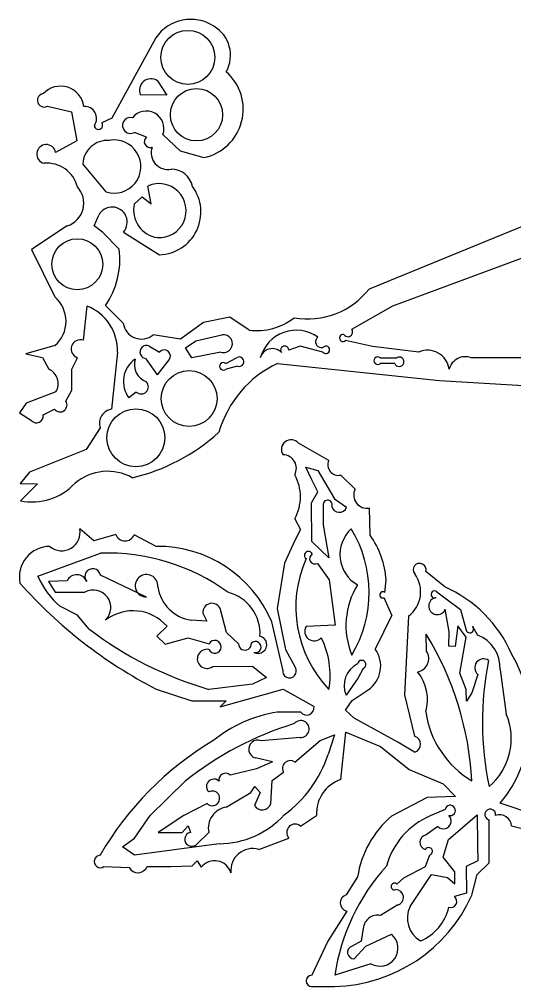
# Model space of a CAD drawing. Extents: x 0.1 to 7.7, y 0.72 to 10.33.
# Drawn here: x 4.116 to 5.319, y 7.66 to 10.01 of the extents above; entities that cross this region are included whole.
import ezdxf

# ---------------------------------------------------------------- set-up
doc = ezdxf.new("R2010")
doc.units = 0

msp = doc.modelspace()

# ---------------------------------------------------------------- linework, layer by layer
at = {"layer": 'Default', "color": 162, "linetype": 'CONTINUOUS'}
for p, q in [((4.447499, 9.964764), (4.340363, 9.769144)), ((4.451209, 9.860235), (4.473774, 9.825483)), ((4.473774, 9.825483), (4.409722, 9.82642)), ((4.184175, 9.798642), (4.242876, 9.784909)), ((4.242876, 9.784909), (4.255658, 9.714716)), ((4.340363, 9.769144), (4.316152, 9.758004)), ((4.424503, 9.723343), (4.395593, 9.734922)), ((4.464794, 9.729864), (4.506279, 9.690011)), ((4.255658, 9.714716), (4.204002, 9.68628)), ((4.506279, 9.690011), (4.563814, 9.673642)), ((4.326389, 9.590308), (4.270148, 9.658745)), ((4.436311, 9.561761), (4.428087, 9.604658)), ((4.394946, 9.560651), (4.414608, 9.578056)), ((4.414608, 9.578056), (4.436311, 9.561761)), ((4.297944, 9.508054), (4.308934, 9.534167)), ((5.372624, 9.520864), (4.965531, 9.354418)), ((4.232206, 9.507991), (4.145062, 9.450226)), ((4.317562, 9.492724), (4.297944, 9.508054)), ((4.358675, 9.450964), (4.317562, 9.492724)), ((4.368635, 9.492699), (4.456695, 9.43753)), ((4.145062, 9.450226), (4.201751, 9.335249)), ((5.023384, 9.313512), (5.430994, 9.46449)), ((4.271416, 9.230068), (4.280308, 9.31294)), ((4.368085, 9.271835), (4.325511, 9.314361)), ((4.923483, 9.25683), (5.023384, 9.313512)), ((4.627227, 9.285742), (4.563162, 9.272819)), ((4.674279, 9.25459), (4.627227, 9.285742)), ((4.563162, 9.272819), (4.507536, 9.232707)), ((4.507536, 9.232707), (4.441246, 9.243085)), ((4.544998, 9.228616), (4.607682, 9.243085)), ((4.202034, 9.217008), (4.131547, 9.197102)), ((4.430676, 9.216086), (4.456621, 9.201418)), ((4.519805, 9.211812), (4.544998, 9.228616)), ((4.534722, 9.187529), (4.519805, 9.211812)), ((4.798334, 9.215549), (4.770433, 9.206258)), ((4.853162, 9.201418), (4.798334, 9.215549)), ((4.973559, 9.214727), (4.908397, 9.229143)), ((5.086406, 9.201418), (4.973559, 9.214727)), ((4.131547, 9.197102), (4.172424, 9.188236)), ((4.172424, 9.188236), (4.187705, 9.159577)), ((4.354167, 9.201102), (4.340054, 9.062341)), ((4.605307, 9.201378), (4.534722, 9.187529)), ((4.617533, 9.17365), (4.643642, 9.18766)), ((4.243056, 9.159466), (4.256875, 9.187464)), ((4.451389, 9.145863), (4.424279, 9.185231)), ((4.451389, 9.145863), (4.479669, 9.18254)), ((4.645787, 9.166929), (4.618056, 9.159752)), ((4.742804, 9.17364), (5.136572, 9.131974)), ((4.992533, 9.187539), (5.032661, 9.187529)), ((5.027964, 9.17364), (4.993056, 9.17364)), ((5.442095, 9.187529), (5.2138, 9.187529)), ((4.243056, 9.108412), (4.243056, 9.159466)), ((5.136572, 9.131974), (5.367224, 9.118085)), ((4.204837, 9.104794), (4.132619, 9.076906)), ((4.228566, 9.082171), (4.243056, 9.108412)), ((4.399981, 9.104196), (4.381944, 9.090307)), ((4.132619, 9.076906), (4.116444, 9.053294)), ((4.116444, 9.053294), (4.14502, 9.03473)), ((4.173904, 9.048891), (4.201437, 9.062575)), ((4.3125, 9.017547), (4.278235, 8.964486)), ((4.867768, 8.937759), (4.793684, 8.980171)), ((4.278235, 8.964486), (4.140927, 8.909362)), ((4.140927, 8.909362), (4.117994, 8.882037)), ((4.81157, 8.92206), (4.840588, 8.913438)), ((4.826389, 8.890609), (4.81157, 8.92206)), ((4.840588, 8.913438), (4.881452, 8.844574)), ((4.841124, 8.861815), (4.826389, 8.890609)), ((4.931339, 8.86824), (4.896549, 8.902442)), ((4.117994, 8.882037), (4.160328, 8.881121)), ((4.160328, 8.881121), (4.118295, 8.840107)), ((4.825463, 8.834785), (4.841124, 8.861815)), ((4.881452, 8.844574), (4.910854, 8.824237)), ((4.826306, 8.741382), (4.825463, 8.834785)), ((4.853627, 8.831735), (4.854167, 8.781324)), ((4.967908, 8.756312), (4.966303, 8.822477)), ((4.784722, 8.796317), (4.799188, 8.770003)), ((4.296549, 8.742966), (4.262433, 8.77179)), ((4.799188, 8.770003), (4.784074, 8.742054)), ((4.854167, 8.781324), (4.868056, 8.701417)), ((4.350285, 8.757999), (4.296549, 8.742966)), ((4.448638, 8.729195), (4.394961, 8.756997)), ((4.784074, 8.742054), (4.75968, 8.688184)), ((4.868056, 8.701417), (4.826306, 8.741382)), ((4.160743, 8.656612), (4.31316, 8.712663)), ((4.75968, 8.688184), (4.742209, 8.578104)), ((4.839833, 8.68785), (4.868172, 8.647916)), ((4.424641, 8.606052), (4.312792, 8.659516)), ((4.868172, 8.647916), (4.882966, 8.537916)), ((5.149345, 8.630944), (5.103638, 8.668392)), ((4.232119, 8.645645), (4.186591, 8.643864)), ((4.186591, 8.643864), (4.202512, 8.618083)), ((5.003492, 8.617485), (5.006944, 8.647098)), ((4.202512, 8.618083), (4.275132, 8.618083)), ((5.020593, 8.562328), (5.001797, 8.604541)), ((5.13009, 8.619112), (5.149666, 8.604524)), ((5.149666, 8.604524), (5.187673, 8.576224)), ((4.257293, 8.562031), (4.214594, 8.583957)), ((4.742209, 8.578104), (4.762256, 8.478877)), ((5.159722, 8.521294), (5.150519, 8.576865)), ((4.284917, 8.528788), (4.257293, 8.562031)), ((4.561488, 8.566837), (4.571383, 8.547669)), ((4.618758, 8.520423), (4.604486, 8.576026)), ((5.020593, 8.562328), (4.98028, 8.479752)), ((5.061505, 8.55983), (5.051841, 8.368702)), ((5.187673, 8.576224), (5.200988, 8.5257)), ((4.474573, 8.535186), (4.449816, 8.511308)), ((4.571383, 8.547669), (4.534151, 8.549813)), ((4.756134, 8.430204), (4.729167, 8.545948)), ((4.882966, 8.537916), (4.812279, 8.534497)), ((5.181462, 8.536467), (5.17442, 8.485779)), ((5.201504, 8.509012), (5.181462, 8.536467)), ((5.216315, 8.535449), (5.229167, 8.513925)), ((4.449816, 8.511308), (4.470455, 8.49142)), ((4.470455, 8.49142), (4.526293, 8.506972)), ((4.526293, 8.506972), (4.576614, 8.492883)), ((4.648125, 8.492415), (4.618758, 8.520423)), ((5.105154, 8.474433), (5.104167, 8.516168)), ((5.159002, 8.486468), (5.159722, 8.521294)), ((5.186269, 8.421105), (5.201504, 8.509012)), ((5.17442, 8.485779), (5.159002, 8.486468)), ((4.762256, 8.478877), (4.785561, 8.435874)), ((4.585557, 8.437527), (4.682424, 8.437886)), ((4.682424, 8.437886), (4.716125, 8.411119)), ((4.951389, 8.432948), (4.938699, 8.410325)), ((5.201389, 8.381226), (5.186269, 8.421105)), ((5.229718, 8.418238), (5.215278, 8.373708)), ((5.283849, 8.429665), (5.298611, 8.321802)), ((4.682195, 8.394915), (4.576389, 8.381971)), ((4.716125, 8.411119), (4.682195, 8.394915)), ((4.938699, 8.410325), (4.909722, 8.368082)), ((4.44804, 8.38258), (4.534676, 8.354193)), ((4.603433, 8.339194), (4.756703, 8.382275)), ((4.756703, 8.382275), (4.831752, 8.339997)), ((4.924273, 8.354675), (4.962916, 8.380743)), ((5.051841, 8.368702), (5.076167, 8.26786)), ((5.202522, 8.353449), (5.201389, 8.381226)), ((5.215278, 8.373708), (5.202522, 8.353449)), ((4.534676, 8.354193), (4.588228, 8.354193)), ((4.588228, 8.354193), (4.617934, 8.354307)), ((4.617934, 8.354307), (4.603433, 8.339194)), ((4.908051, 8.331697), (4.924273, 8.354675)), ((4.79949, 8.326416), (4.742484, 8.326416)), ((4.929435, 8.312306), (4.908051, 8.331697)), ((5.035349, 8.253822), (4.929435, 8.312306)), ((4.896849, 8.162761), (4.908924, 8.278083)), ((4.908924, 8.278083), (4.99283, 8.243282)), ((4.798361, 8.265187), (4.70302, 8.256971)), ((4.785272, 8.205268), (4.846535, 8.257818)), ((4.846535, 8.257818), (4.881576, 8.271169)), ((4.881576, 8.271169), (4.865985, 8.223867)), ((5.076012, 8.229188), (5.035349, 8.253822)), ((4.99283, 8.243282), (5.063017, 8.187126)), ((4.730751, 8.205835), (4.689847, 8.215383)), ((4.730751, 8.205835), (4.69166, 8.188545)), ((4.69166, 8.188545), (4.627712, 8.173637)), ((4.730113, 8.160265), (4.757687, 8.180742)), ((5.063017, 8.187126), (5.145711, 8.152189)), ((4.433696, 8.075858), (4.51871, 8.158819)), ((4.727015, 8.103525), (4.730113, 8.160265)), ((4.618368, 8.095641), (4.678164, 8.13154)), ((4.678164, 8.13154), (4.688021, 8.146272)), ((4.70101, 8.131684), (4.68708, 8.099716)), ((4.688021, 8.146272), (4.70101, 8.131684)), ((5.145711, 8.152189), (5.175085, 8.121752)), ((5.106432, 8.119031), (5.020178, 8.073674)), ((5.175085, 8.121752), (5.106432, 8.119031)), ((4.571965, 8.104605), (4.515066, 8.075514)), ((5.150276, 8.090304), (5.113917, 8.074655)), ((5.496, 8.034748), (5.284174, 8.105264)), ((4.395518, 8.02061), (4.433696, 8.075858)), ((4.515066, 8.075514), (4.452715, 8.033997)), ((4.799106, 8.04951), (4.837826, 8.075749)), ((5.158694, 8.01716), (5.227764, 8.077189)), ((5.227764, 8.077189), (5.229167, 8.003215)), ((5.257455, 7.960184), (5.256944, 8.064884)), ((4.511639, 8.034298), (4.526335, 8.050324)), ((4.526335, 8.050324), (4.531351, 8.034142)), ((5.132241, 8.048891), (5.104055, 8.028365)), ((5.311849, 8.0504), (5.425381, 8.020948)), ((4.366328, 7.99943), (4.395518, 8.02061)), ((4.452715, 8.033997), (4.511639, 8.034298)), ((4.546906, 8.006119), (4.576015, 8.034464)), ((4.697332, 7.993081), (4.770806, 8.020832)), ((5.145334, 7.974157), (5.158694, 8.01716)), ((4.395833, 7.979192), (4.366328, 7.99943)), ((4.601265, 8.00697), (4.395833, 7.979192)), ((5.229167, 8.003215), (5.229515, 7.965737)), ((5.11186, 7.979043), (5.102089, 7.950748)), ((5.173643, 7.938536), (5.145334, 7.974157)), ((5.229515, 7.965737), (5.201389, 7.951415)), ((4.321331, 7.951414), (4.382611, 7.949002)), ((4.426248, 7.951414), (4.48408, 7.951414)), ((4.48408, 7.951414), (4.535353, 7.952963)), ((4.535353, 7.952963), (4.548068, 7.96573)), ((4.548068, 7.96573), (4.557696, 7.949786)), ((5.102089, 7.950748), (5.048982, 7.923632)), ((5.201389, 7.951415), (5.202367, 7.886858)), ((5.228226, 7.932164), (5.257455, 7.960184)), ((4.9375, 7.926172), (4.910145, 7.882635)), ((5.048982, 7.923632), (5.03305, 7.909105)), ((5.065129, 7.854852), (5.11711, 7.932224)), ((5.11711, 7.932224), (5.156343, 7.924663)), ((5.156343, 7.924663), (5.173733, 7.909879)), ((5.173733, 7.909879), (5.173643, 7.938536)), ((5.21508, 7.881746), (5.228226, 7.932164)), ((5.202367, 7.886858), (5.17259, 7.878803)), ((5.035234, 7.858323), (4.99322, 7.832532)), ((4.911054, 7.843253), (4.865594, 7.770192)), ((4.951389, 7.801173), (4.946478, 7.769881)), ((4.957609, 7.757821), (5.020165, 7.787023)), ((4.865594, 7.770192), (4.826346, 7.687483)), ((4.946478, 7.769881), (4.924201, 7.758242)), ((4.929387, 7.727487), (4.957609, 7.757821)), ((4.970084, 7.715302), (4.881944, 7.687525)), ((4.825989, 7.659741), (4.881829, 7.659747))]:
    msp.add_line(p, q, dxfattribs=at)
for centre, radius in [((4.525163, 9.917174), 0.065558), ((4.546213, 9.777809), 0.063548), ((4.256702, 9.414541), 0.061868), ((4.528291, 9.088352), 0.0679), ((4.398994, 8.993084), 0.070268)]:
    msp.add_circle(centre, radius, dxfattribs=at)
for centre, radius, start, end in [((4.53222, 9.906942), 0.102572, 56.991969, 145.686293), ((4.547207, 9.92231), 0.081628, 330.541727, 419.939108), ((4.539544, 9.791357), 0.120191, 281.649656, 409.07219), ((4.216069, 9.789774), 0.057386, 8.218853, 136.751108), ((4.435497, 9.837155), 0.027921, 55.754898, 202.610576), ((4.17604, 9.812832), 0.016357, 96.211144, 299.827017), ((4.274093, 9.768658), 0.029346, 324.848769, 452.397846), ((4.424025, 9.743711), 0.043057, 341.241108, 501.39758), ((4.308116, 9.752), 0.010032, 181.356459, 396.767322), ((4.38586, 9.751706), 0.019402, 76.538855, 300.111594), ((4.181206, 9.682285), 0.023143, 9.939917, 256.799992), ((4.329966, 9.655548), 0.059903, 86.047492, 176.940349), ((4.346267, 9.651821), 0.064644, 252.091429, 460.852574), ((4.43368, 9.712218), 0.014422, 129.516846, 289.535202), ((4.476187, 9.685075), 0.040046, 160.222367, 281.722395), ((4.183097, 9.583936), 0.076156, 14.324653, 95.406489), ((4.483892, 9.592033), 0.053833, 12.350446, 89.541001), ((4.214393, 9.563235), 0.058045, 287.871449, 402.94169), ((4.455269, 9.544812), 0.065729, 266.61619, 474.427379), ((4.452811, 9.541576), 0.104119, 272.137799, 396.52663), ((4.341227, 9.516949), 0.036596, 318.498411, 511.933724), ((4.461151, 9.546244), 0.067754, 167.723786, 261.715768), ((4.156898, 9.427623), 0.203123, 326.109722, 366.598384), ((4.816627, 9.470928), 0.189069, 259.869647, 321.958596), ((4.151701, 9.276008), 0.077553, 310.468009, 409.806393), ((4.238467, 9.205001), 0.115765, 358.069978, 428.812004), ((4.693133, 9.398562), 0.145201, 262.539143, 308.424136), ((4.412688, 9.277874), 0.045009, 187.710451, 309.382502), ((4.611803, 9.221929), 0.021553, 252.460111, 461.021549), ((4.788786, 9.163886), 0.090541, 54.614669, 165.156619), ((4.849599, 9.226343), 0.014118, 126.426314, 311.513517), ((4.902502, 9.235309), 0.008531, 77.041186, 313.713529), ((4.914027, 9.250114), 0.011599, 214.032406, 395.382374), ((4.264254, 9.208729), 0.022509, 71.445177, 250.864416), ((4.424793, 9.201215), 0.015992, 68.413459, 268.160377), ((4.760508, 9.206044), 0.009927, 1.233599, 214.491636), ((4.860555, 9.20678), 0.009132, 215.951549, 460.081765), ((4.467867, 9.19164), 0.014903, 322.365808, 498.992962), ((4.649709, 9.177811), 0.011567, 250.177997, 481.633336), ((4.730568, 9.179315), 0.030313, 44.130334, 165.156619), ((4.986648, 9.180358), 0.009283, 50.664489, 313.643553), ((5.038684, 9.177754), 0.011482, 200.992453, 481.635784), ((5.107553, 9.153292), 0.052568, 7.058633, 113.720623), ((5.199608, 9.14863), 0.041407, 69.956488, 164.419627), ((4.433931, 9.129866), 0.065326, 124.57483, 217.269188), ((4.439864, 9.171107), 0.044798, 163.733907, 250.11269), ((4.857848, 8.931614), 0.267977, 115.423483, 163.795507), ((4.611648, 9.166469), 0.009283, 50.664489, 313.643553), ((4.171282, 9.124371), 0.038848, 329.739237, 424.991845), ((4.411791, 9.117098), 0.017491, 227.531937, 402.793808), ((4.2149, 9.072513), 0.016734, 216.432114, 395.248412), ((4.157304, 9.046211), 0.016814, 223.065737, 369.170493), ((4.344888, 9.028496), 0.034189, 98.127766, 198.678656), ((4.281136, 9.358683), 0.475509, 283.26554, 312.195362), ((4.77586, 8.965071), 0.023361, 40.271049, 215.040679), ((4.756264, 8.919046), 0.032615, 330.754549, 449.176182), ((4.890558, 8.926946), 0.025225, 154.616052, 283.73721), ((4.330169, 8.789644), 0.122032, 60.506373, 130.391268), ((4.146551, 8.980584), 0.14329, 258.627229, 316.851005), ((4.69014, 8.849714), 0.108614, 330.552805, 389.447195), ((4.960213, 8.854062), 0.032167, 153.848462, 280.911977), ((4.864575, 8.830592), 0.011007, 337.415023, 534.042929), ((4.893129, 8.830939), 0.018951, 193.968476, 339.286857), ((4.21896, 8.762997), 0.044353, 229.65179, 371.434024), ((4.979026, 8.709222), 0.084408, 132.460231, 240.530164), ((4.671114, 8.617111), 0.294618, 328.984942, 391.601621), ((4.372832, 8.766821), 0.024211, 201.369624, 336.061311), ((4.794662, 8.632805), 0.212763, 3.852051, 35.485268), ((4.190155, 8.654895), 0.0743, 89.93159, 191.735936), ((4.452098, 8.42814), 0.301074, 23.034834, 90.658386), ((4.330529, 8.217547), 0.495421, 53.86218, 92.009155), ((5.075449, 8.581867), 0.288046, 155.905335, 223.945398), ((4.818226, 8.707413), 0.0098, 20.66434, 234.24593), ((4.834088, 8.699616), 0.013094, 120.735875, 296.026989), ((4.29412, 8.656185), 0.018966, 10.116857, 219.233974), ((5.088473, 8.672391), 0.015683, 345.228562, 579.599118), ((4.349737, 8.740407), 0.206737, 203.911196, 229.179269), ((4.255456, 8.634575), 0.02583, 21.851902, 154.622774), ((4.424728, 8.633477), 0.027425, 353.932184, 629.818655), ((5.017032, 8.618646), 0.073737, 307.094233, 396.391754), ((4.975106, 9.401231), 1.14693, 221.598136, 242.642267), ((4.547601, 8.645658), 0.096784, 188.963618, 262.01175), ((5.095288, 8.537096), 0.186083, 147.988759, 202.693422), ((5.021156, 8.341018), 0.317, 23.67065, 66.1475), ((4.295495, 8.580599), 0.042658, 314.781923, 478.51191), ((4.597002, 8.517335), 0.103552, 356.645078, 435.634711), ((4.998849, 8.61151), 0.007567, 52.148799, 292.930774), ((5.131103, 8.584198), 0.020755, 96.713317, 339.30991), ((5.124703, 8.612424), 0.008588, 51.14954, 297.559677), ((4.583542, 8.568833), 0.022145, 18.953331, 185.171823), ((4.391976, 8.463178), 0.109577, 41.081843, 127.320128), ((4.832353, 8.522791), 0.023238, 149.751999, 317.098616), ((5.209953, 8.528529), 0.0094, 197.515992, 407.404445), ((4.819303, 9.226961), 0.879212, 232.569321, 253.961334), ((4.695581, 8.490546), 0.021277, 242.547227, 436.974488), ((4.66795, 8.415963), 0.202972, 350.359137, 386.639675), ((4.451924, 8.117308), 0.764532, 3.182236, 31.446698), ((5.197961, 8.4338), 0.085987, 357.243273, 428.721098), ((4.590419, 8.485229), 0.015785, 204.408474, 510.993324), ((4.663812, 8.492916), 0.015696, 181.829942, 363.866471), ((4.689435, 8.484744), 0.013582, 254.352431, 497.185099), ((4.571407, 8.455946), 0.023227, 78.482225, 307.533584), ((4.923874, 8.438618), 0.069812, 304.003568, 396.101326), ((5.077685, 8.456652), 0.032722, 279.823394, 392.91632), ((5.042786, 8.305965), 0.313924, 320.258374, 391.136316), ((4.772157, 8.426243), 0.016506, 166.113116, 395.699647), ((4.962296, 8.391593), 0.057591, 115.322871, 204.094105), ((4.947663, 8.442322), 0.010087, 291.678915, 532.429554), ((5.243446, 8.434633), 0.021384, 54.887821, 230.058555), ((6.013064, 8.301953), 0.772064, 168.783998, 191.664305), ((5.001073, 8.356846), 0.1064, 343.676731, 399.419772), ((4.794174, 7.999291), 0.331183, 98.97911, 128.91684), ((4.813739, 8.337677), 0.018162, 218.32187, 367.337481), ((5.334328, 8.360739), 0.233603, 188.318504, 239.360876), ((5.159114, 8.261932), 0.151802, 310.125294, 383.228041), ((5.019921, 7.529842), 0.804254, 107.076884, 128.550135), ((4.799536, 8.285617), 0.020464, 266.709801, 500.487081), ((4.986823, 7.587747), 0.780011, 120.910927, 149.910614), ((4.694821, 8.236688), 0.021878, 67.99016, 256.860691), ((5.070616, 8.248546), 0.020096, 285.575527, 433.966567), ((4.773951, 8.190225), 0.018827, 53.036012, 210.244201), ((4.583551, 8.316961), 0.297382, 306.231393, 341.757098), ((4.616594, 8.162378), 0.015824, 45.36247, 193.307659), ((4.588456, 8.145774), 0.018174, 45.495305, 226.353142), ((4.92386, 8.080914), 0.086189, 108.264058, 183.435874), ((4.584659, 8.117104), 0.017815, 224.557546, 479.405104), ((4.625771, 8.045267), 0.050915, 98.360709, 192.249529), ((4.706086, 8.111704), 0.02247, 212.244321, 338.654558), ((5.162629, 8.087817), 0.0126, 254.250683, 528.619126), ((5.259811, 8.077766), 0.013198, 350.151301, 617.454199), ((4.600278, 8.222397), 0.215429, 270.262334, 317.58187), ((5.174903, 7.890025), 0.240139, 130.114264, 171.342702), ((5.187768, 7.903069), 0.186804, 113.28718, 164.62017), ((5.145998, 8.062016), 0.019013, 223.653452, 405.9885), ((5.282695, 8.047973), 0.029255, 4.759235, 109.739139), ((4.785585, 8.034551), 0.020165, 47.890466, 222.869068), ((4.534572, 8.017601), 0.016851, 101.01693, 317.050679), ((5.106942, 8.010454), 0.018142, 99.156421, 254.572954), ((4.682688, 7.942175), 0.05297, 73.951749, 186.177327), ((5.110182, 7.98824), 0.009348, 280.34171, 509.638314), ((4.312734, 7.963773), 0.015055, 93.091303, 304.821753), ((4.403838, 7.960919), 0.024343, 209.30974, 337.017822), ((4.590328, 7.92393), 0.041633, 17.536929, 141.607763), ((5.389074, 7.609385), 0.513115, 138.016943, 171.240597), ((5.02721, 7.903149), 0.008341, 45.559627, 292.964906), ((5.030059, 7.876538), 0.018936, 285.862471, 448.771103), ((4.871467, 8.036427), 0.376823, 271.575752, 335.764578), ((4.915637, 7.86306), 0.020331, 105.67062, 256.972967), ((5.16371, 7.866842), 0.014896, 251.291517, 413.412243), ((5.12262, 7.826304), 0.064189, 153.591999, 239.744701), ((5.046167, 7.877569), 0.115468, 292.458728, 347.579111), ((4.985921, 7.798689), 0.034621, 77.829801, 175.886445), ((4.991818, 7.753471), 0.043923, 240.342162, 409.806052), ((4.928821, 7.743206), 0.015729, 107.078215, 272.062344), ((4.826312, 7.67361), 0.013873, 89.859646, 268.669184)]:
    msp.add_arc(centre, radius, start, end, dxfattribs=at)

doc.saveas('drawing.dxf')
